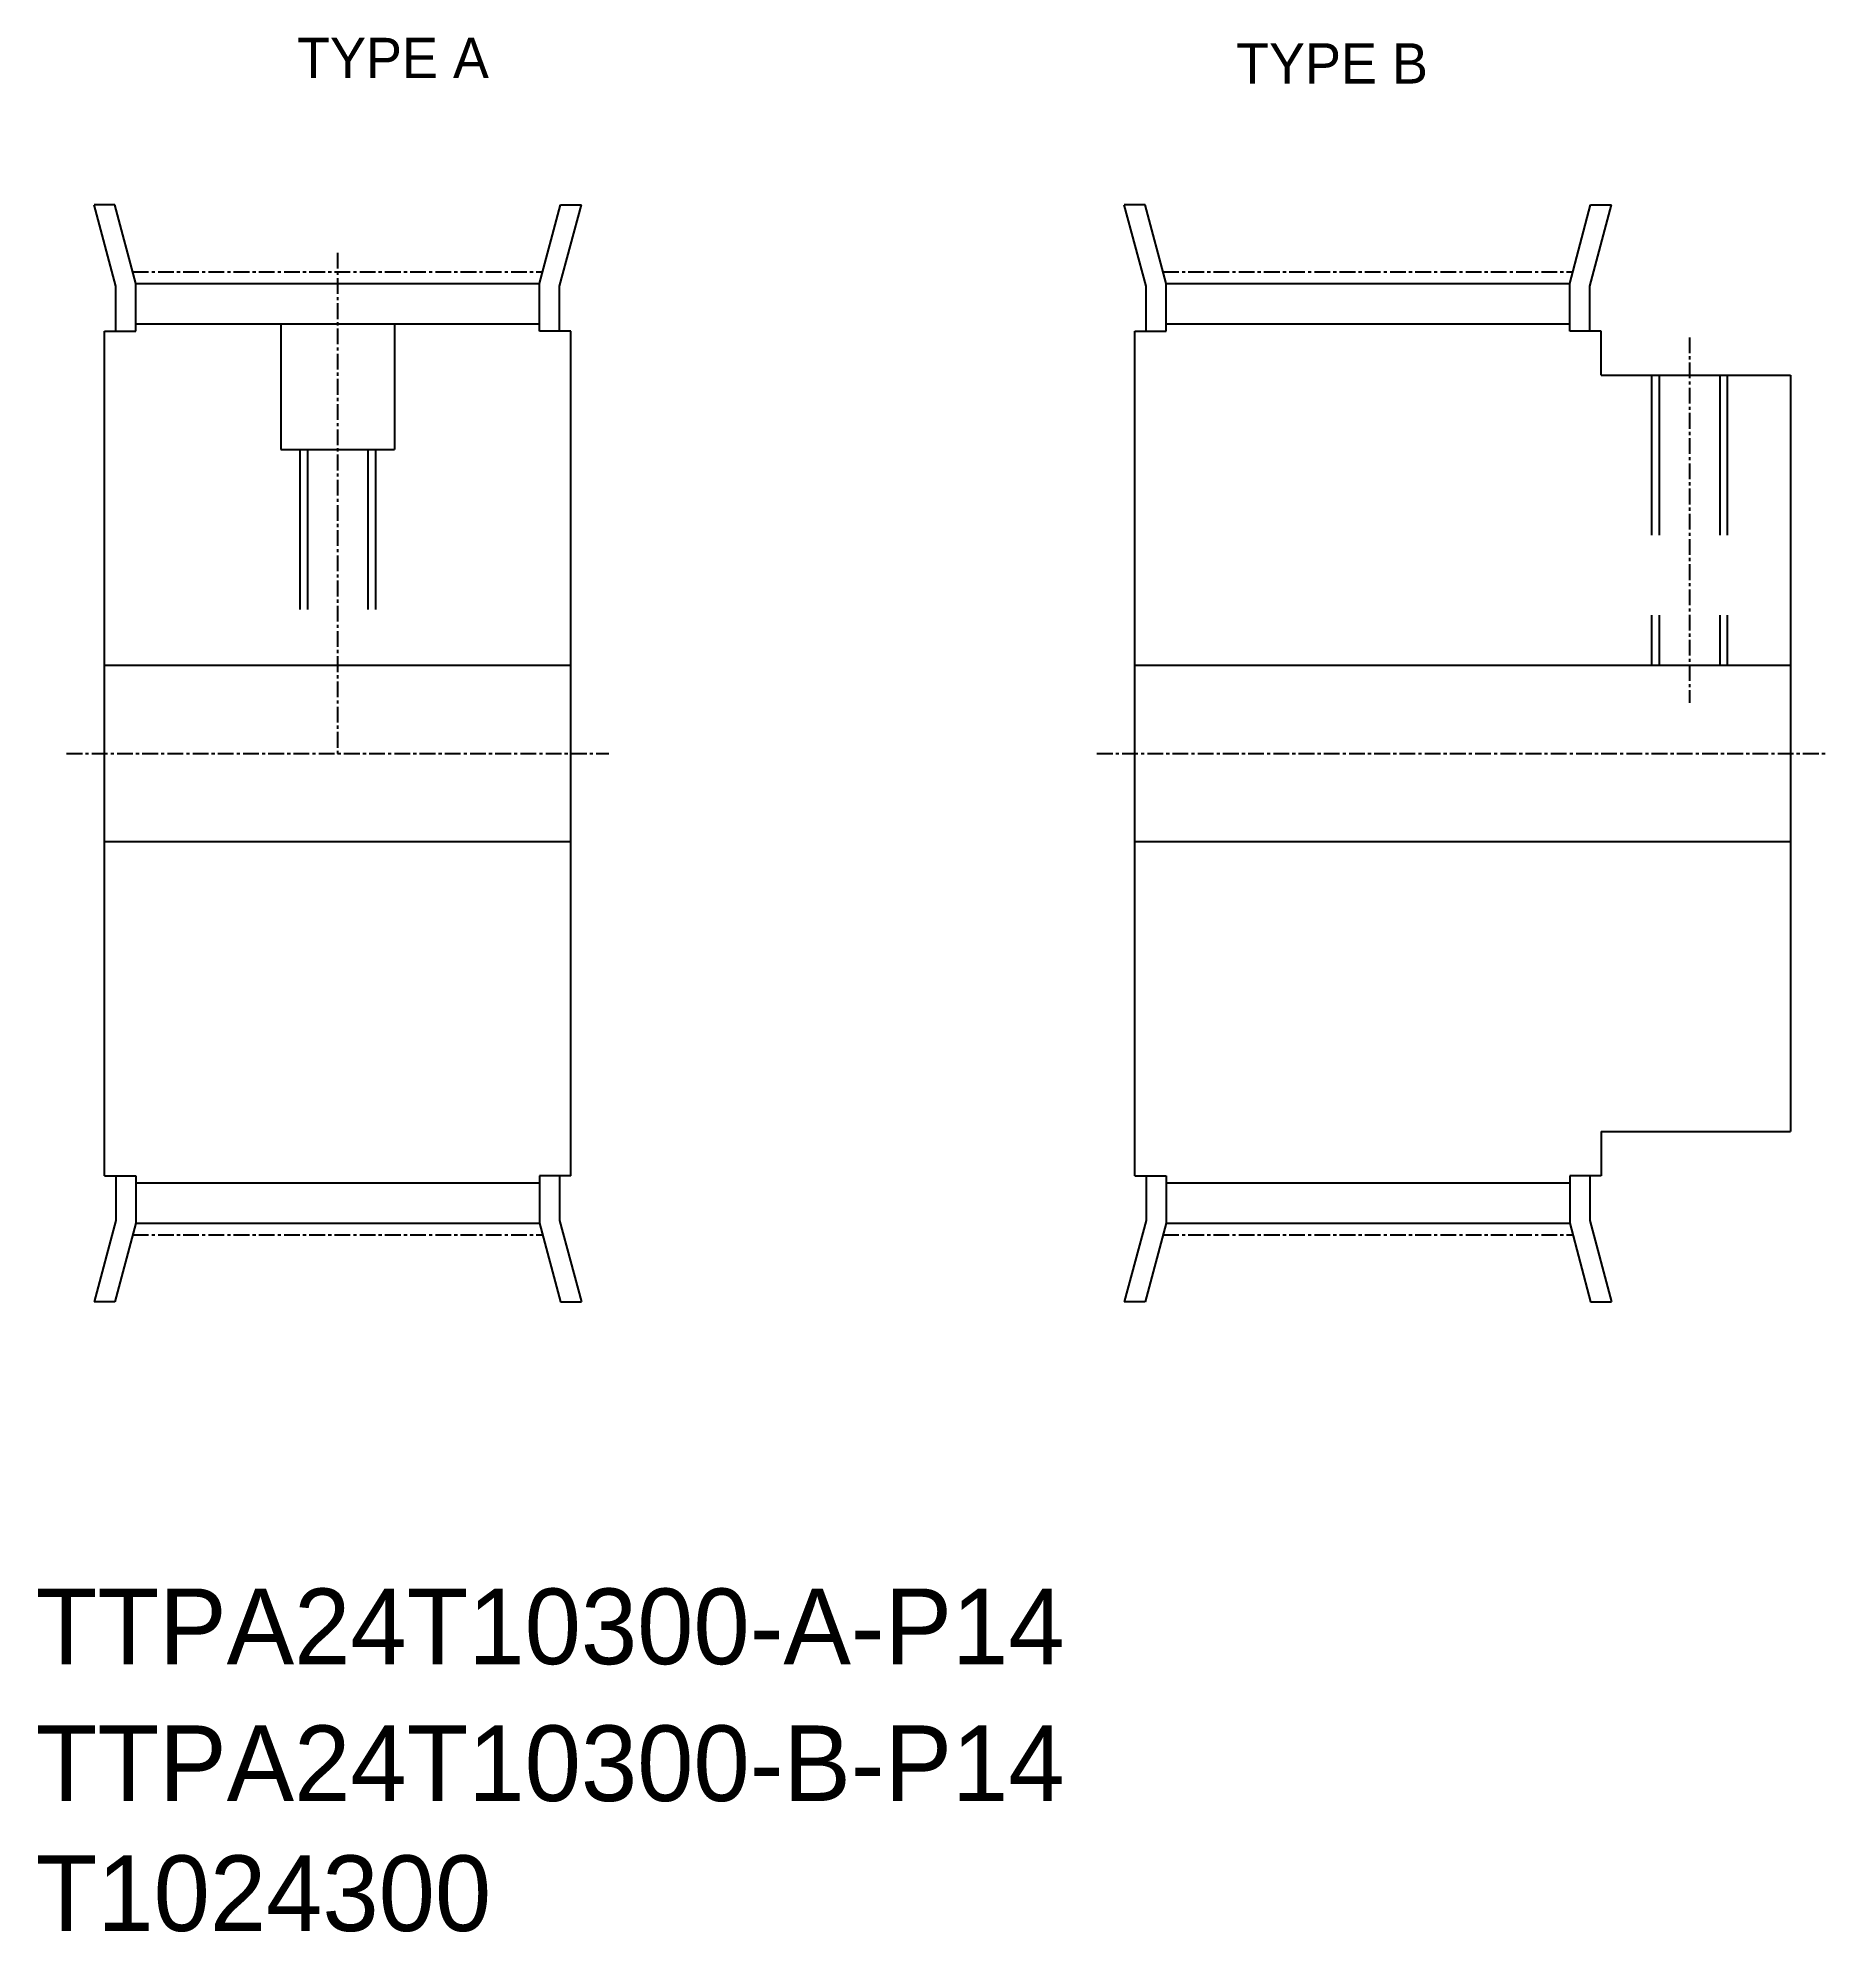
# Model space of a CAD drawing. Extents: x -286 to -144, y -61 to 89.
import ezdxf

# ---------------------------------------------------------------- set-up
doc = ezdxf.new("R2010")
doc.units = 0
doc.linetypes.add('CENTER', pattern=[2, 1.25, -0.25, 0.25, -0.25])
doc.linetypes.add('DASHED', pattern=[19.05, 12.7, -6.35])
doc.layers.get('0').update_dxf_attribs({"linetype": 'CONTINUOUS'})
doc.layers.add('CENTER', color=1, linetype='CENTER')

msp = doc.modelspace()

# ---------------------------------------------------------------- linework, layer by layer
at = {"color": 7, "linetype": 'CONTINUOUS'}
for p, q in [((-279.63, 69.68), (-281.35, 76.11)), ((-279.7, 76.11), (-281.35, 76.11)), ((-278.03, 69.89), (-279.7, 76.11)), ((-246.03, 69.89), (-244.36, 76.11)), ((-244.43, 69.68), (-242.7, 76.11)), ((-244.36, 76.11), (-242.7, 76.11)), ((-197.91, 69.68), (-199.64, 76.11)), ((-197.98, 76.11), (-199.64, 76.11)), ((-196.31, 69.89), (-197.98, 76.11)), ((-164.31, 69.89), (-162.65, 76.11)), ((-162.71, 69.68), (-160.99, 76.11)), ((-162.65, 76.11), (-160.99, 76.11)), ((-279.63, 66.11), (-279.63, 69.68)), ((-278.03, 69.89), (-246.03, 69.89)), ((-278.03, 66.11), (-278.03, 69.89)), ((-246.03, 66.11), (-246.03, 69.89)), ((-244.43, 66.11), (-244.43, 69.68)), ((-197.91, 66.11), (-197.91, 69.68)), ((-196.31, 69.89), (-164.31, 69.89)), ((-196.31, 66.11), (-196.31, 69.89)), ((-164.31, 66.11), (-164.31, 69.89)), ((-162.71, 66.11), (-162.71, 69.68)), ((-280.53, -0.89), (-280.53, 66.11)), ((-280.53, 66.11), (-278.03, 66.11)), ((-278.03, 66.69), (-246.03, 66.69)), ((-243.53, 66.11), (-246.03, 66.11)), ((-243.53, -0.89), (-243.53, 66.11)), ((-198.81, 66.11), (-196.31, 66.11)), ((-198.81, -0.89), (-198.81, 66.11)), ((-196.31, 66.69), (-164.31, 66.69)), ((-161.81, 66.11), (-164.31, 66.11)), ((-161.81, 62.61), (-161.81, 66.11)), ((-161.81, 62.61), (-146.81, 62.61)), ((-146.81, 62.61), (-146.81, 2.61)), ((-280.53, 39.61), (-243.53, 39.61)), ((-198.81, 39.61), (-146.81, 39.61)), ((-280.53, 25.61), (-243.53, 25.61)), ((-198.81, 25.61), (-146.81, 25.61)), ((-161.81, 2.61), (-146.81, 2.61)), ((-161.81, 2.61), (-161.81, -0.89)), ((-280.53, -0.89), (-278.03, -0.89)), ((-279.63, -0.89), (-279.63, -4.45)), ((-278.03, -0.89), (-278.03, -4.66)), ((-278.03, -1.46), (-246.03, -1.46)), ((-243.53, -0.89), (-246.03, -0.89)), ((-246.03, -0.89), (-246.03, -4.66)), ((-244.43, -0.89), (-244.43, -4.45)), ((-198.81, -0.89), (-196.31, -0.89)), ((-197.91, -0.89), (-197.91, -4.45)), ((-196.31, -0.89), (-196.31, -4.66)), ((-196.31, -1.46), (-164.31, -1.46)), ((-161.81, -0.89), (-164.31, -0.89)), ((-164.31, -0.89), (-164.31, -4.66)), ((-162.71, -0.89), (-162.71, -4.45)), ((-279.63, -4.45), (-281.35, -10.89)), ((-244.43, -4.45), (-242.7, -10.89)), ((-197.91, -4.45), (-199.64, -10.89)), ((-162.71, -4.45), (-160.99, -10.89)), ((-278.03, -4.66), (-279.7, -10.89)), ((-278.03, -4.66), (-246.03, -4.66)), ((-246.03, -4.66), (-244.36, -10.89)), ((-196.31, -4.66), (-197.98, -10.89)), ((-196.31, -4.66), (-164.31, -4.66)), ((-164.31, -4.66), (-162.65, -10.89)), ((-279.7, -10.89), (-281.35, -10.89)), ((-244.36, -10.89), (-242.7, -10.89)), ((-197.98, -10.89), (-199.64, -10.89)), ((-162.65, -10.89), (-160.99, -10.89))]:
    msp.add_line(p, q, dxfattribs=at)
at = {"color": 3, "linetype": 'DASHED'}
for p, q in [((-266.53, 66.69), (-266.53, 56.71)), ((-257.53, 66.69), (-257.53, 56.71)), ((-157.81, 62.61), (-157.81, 39.61)), ((-157.21, 62.61), (-157.21, 39.61)), ((-152.41, 62.61), (-152.41, 39.61)), ((-151.81, 62.61), (-151.81, 39.61)), ((-266.53, 56.71), (-257.53, 56.71)), ((-265.03, 56.71), (-265.03, 39.61)), ((-264.43, 56.71), (-264.43, 39.61)), ((-259.63, 56.71), (-259.63, 39.61)), ((-259.03, 56.71), (-259.03, 39.61))]:
    msp.add_line(p, q, dxfattribs=at)
at = {"layer": 'CENTER', "color": 1, "linetype": 'CENTER'}
for p, q in [((-262.03, 72.31), (-262.03, 32.61)), ((-278.28, 70.81), (-245.78, 70.81)), ((-196.56, 70.81), (-164.07, 70.81)), ((-154.81, 65.61), (-154.81, 36.61)), ((-283.53, 32.61), (-240.53, 32.61)), ((-201.81, 32.61), (-143.81, 32.61)), ((-278.28, -5.58), (-245.78, -5.58)), ((-196.56, -5.58), (-164.07, -5.58))]:
    msp.add_line(p, q, dxfattribs=at)

# ---------------------------------------------------------------- texts
at = {"color": 7, "linetype": 'CONTINUOUS'}
for s, height, p in [('TYPE A', 3.2, (-265.25, 86.17)), ('TYPE B', 3.2, (-190.77, 85.74)), ('TTPA24T10300-A-P14', 6, (-285.99, -39.64)), ('TTPA24T10300-B-P14', 6, (-285.99, -50.5)), ('T1024300', 6, (-285.99, -60.81))]:
    msp.add_text(s, height=height, dxfattribs=at).set_placement(p)

doc.saveas('drawing.dxf')
